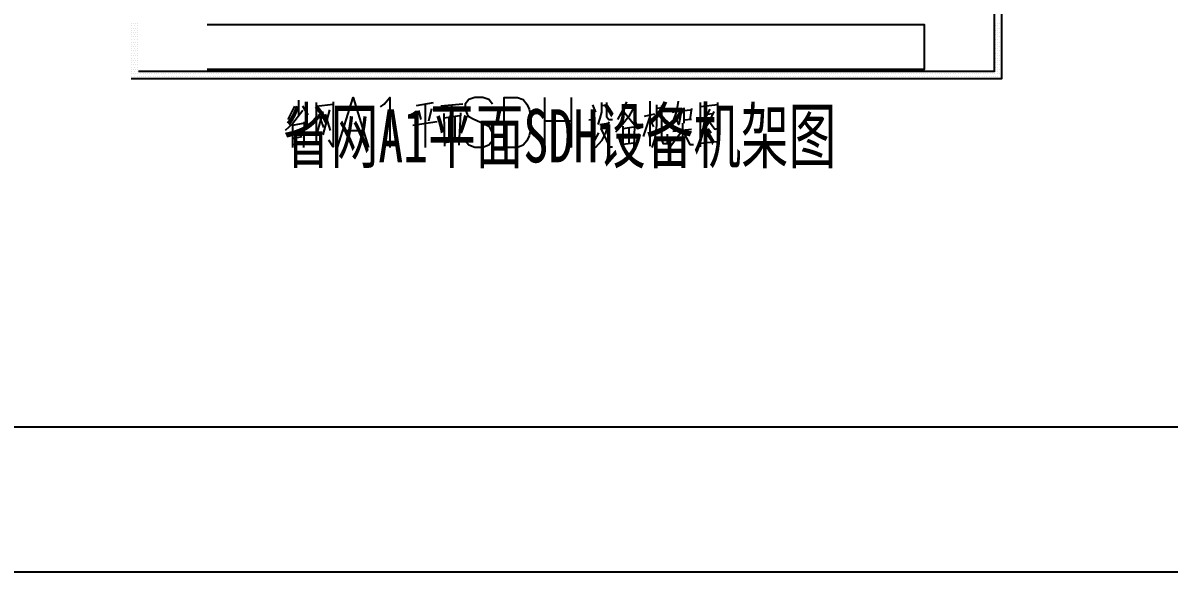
# Model space of a CAD drawing. Header units: metres. Extents: x 17 to 1264, y 17 to 859.
# Drawn here: x 282.7 to 506.6, y 16.8 to 124.1 of the extents above; entities that cross this region are included whole.
import ezdxf

# ---------------------------------------------------------------- set-up
doc = ezdxf.new("R2010")
doc.units = ezdxf.units.M
for name, color, linetype in [('LINES', 7, 'Continuous'), ('POLYLINES', 4, 'Continuous'), ('RECTS', 7, 'Continuous'), ('TEXTS', 3, 'Continuous')]:
    doc.layers.add(name, color=color, linetype=linetype)

msp = doc.modelspace()

# ---------------------------------------------------------------- linework, layer by layer
at = {"layer": 'LINES'}
for p, q in [((303.834, 123.984), (303.834, 123.984)), ((303.978, 123.552), (303.978, 123.552)), ((304.266, 123.984), (304.266, 123.984)), ((304.554, 123.552), (304.554, 123.552)), ((304.698, 123.984), (304.698, 123.984)), ((304.986, 123.552), (304.986, 123.552)), ((305.13, 123.984), (305.13, 123.984)), ((472.602, 123.984), (472.602, 123.984)), ((472.746, 123.552), (472.746, 123.552)), ((473.034, 123.984), (473.034, 123.984)), ((473.178, 123.552), (473.178, 123.552)), ((473.466, 123.984), (473.466, 123.984)), ((473.754, 123.552), (473.754, 123.552)), ((303.834, 123.12), (303.834, 123.12)), ((303.834, 122.256), (303.834, 122.256)), ((303.834, 121.392), (303.834, 121.392)), ((303.978, 122.688), (303.978, 122.688)), ((303.978, 121.824), (303.978, 121.824)), ((304.266, 123.12), (304.266, 123.12)), ((304.266, 122.256), (304.266, 122.256)), ((304.266, 121.392), (304.266, 121.392)), ((304.554, 122.688), (304.554, 122.688)), ((304.554, 121.824), (304.554, 121.824)), ((304.698, 123.12), (304.698, 123.12)), ((304.698, 122.256), (304.698, 122.256)), ((304.698, 121.392), (304.698, 121.392)), ((304.986, 122.688), (304.986, 122.688)), ((304.986, 121.824), (304.986, 121.824)), ((305.13, 123.12), (305.13, 123.12)), ((305.13, 122.256), (305.13, 122.256)), ((305.13, 121.392), (305.13, 121.392)), ((472.602, 123.12), (472.602, 123.12)), ((472.602, 122.256), (472.602, 122.256)), ((472.602, 121.392), (472.602, 121.392)), ((472.746, 122.688), (472.746, 122.688)), ((472.746, 121.824), (472.746, 121.824)), ((473.034, 123.12), (473.034, 123.12)), ((473.034, 122.256), (473.034, 122.256)), ((473.034, 121.392), (473.034, 121.392)), ((473.178, 122.688), (473.178, 122.688)), ((473.178, 121.824), (473.178, 121.824)), ((473.466, 123.12), (473.466, 123.12)), ((473.466, 122.256), (473.466, 122.256)), ((473.466, 121.392), (473.466, 121.392)), ((473.754, 122.688), (473.754, 122.688)), ((473.754, 121.824), (473.754, 121.824)), ((303.834, 120.384), (303.834, 120.384)), ((303.834, 119.52), (303.834, 119.52)), ((303.978, 120.816), (303.978, 120.816)), ((303.978, 119.952), (303.978, 119.952)), ((303.978, 119.088), (303.978, 119.088)), ((304.266, 120.384), (304.266, 120.384)), ((304.266, 119.52), (304.266, 119.52)), ((304.554, 120.816), (304.554, 120.816)), ((304.554, 119.952), (304.554, 119.952)), ((304.554, 119.088), (304.554, 119.088)), ((304.698, 120.384), (304.698, 120.384)), ((304.698, 119.52), (304.698, 119.52)), ((304.986, 120.816), (304.986, 120.816)), ((304.986, 119.952), (304.986, 119.952)), ((304.986, 119.088), (304.986, 119.088)), ((305.13, 120.384), (305.13, 120.384)), ((305.13, 119.52), (305.13, 119.52)), ((472.602, 120.384), (472.602, 120.384)), ((472.602, 119.52), (472.602, 119.52)), ((472.746, 120.816), (472.746, 120.816)), ((472.746, 119.952), (472.746, 119.952)), ((472.746, 119.088), (472.746, 119.088)), ((473.034, 120.384), (473.034, 120.384)), ((473.034, 119.52), (473.034, 119.52)), ((473.178, 120.816), (473.178, 120.816)), ((473.178, 119.952), (473.178, 119.952)), ((473.178, 119.088), (473.178, 119.088)), ((473.466, 120.384), (473.466, 120.384)), ((473.466, 119.52), (473.466, 119.52)), ((473.754, 120.816), (473.754, 120.816)), ((473.754, 119.952), (473.754, 119.952)), ((473.754, 119.088), (473.754, 119.088)), ((303.834, 118.656), (303.834, 118.656)), ((303.834, 117.792), (303.834, 117.792)), ((303.834, 116.784), (303.834, 116.784)), ((303.978, 118.224), (303.978, 118.224)), ((303.978, 117.216), (303.978, 117.216)), ((304.266, 118.656), (304.266, 118.656)), ((304.266, 117.792), (304.266, 117.792)), ((304.266, 116.784), (304.266, 116.784)), ((304.554, 118.224), (304.554, 118.224)), ((304.554, 117.216), (304.554, 117.216)), ((304.698, 118.656), (304.698, 118.656)), ((304.698, 117.792), (304.698, 117.792)), ((304.698, 116.784), (304.698, 116.784)), ((304.986, 118.224), (304.986, 118.224)), ((304.986, 117.216), (304.986, 117.216)), ((305.13, 118.656), (305.13, 118.656)), ((305.13, 117.792), (305.13, 117.792)), ((305.13, 116.784), (305.13, 116.784)), ((472.602, 118.656), (472.602, 118.656)), ((472.602, 117.792), (472.602, 117.792)), ((472.602, 116.784), (472.602, 116.784)), ((472.746, 118.224), (472.746, 118.224)), ((472.746, 117.216), (472.746, 117.216)), ((473.034, 118.656), (473.034, 118.656)), ((473.034, 117.792), (473.034, 117.792)), ((473.034, 116.784), (473.034, 116.784)), ((473.178, 118.224), (473.178, 118.224)), ((473.178, 117.216), (473.178, 117.216)), ((473.466, 118.656), (473.466, 118.656)), ((473.466, 117.792), (473.466, 117.792)), ((473.466, 116.784), (473.466, 116.784)), ((473.754, 118.224), (473.754, 118.224)), ((473.754, 117.216), (473.754, 117.216)), ((303.834, 115.92), (303.834, 115.92)), ((303.834, 115.056), (303.834, 115.056)), ((303.978, 116.352), (303.978, 116.352)), ((303.978, 115.488), (303.978, 115.488)), ((303.978, 114.624), (303.978, 114.624)), ((304.266, 115.92), (304.266, 115.92)), ((304.266, 115.056), (304.266, 115.056)), ((304.554, 116.352), (304.554, 116.352)), ((304.554, 115.488), (304.554, 115.488)), ((304.554, 114.624), (304.554, 114.624)), ((304.698, 115.92), (304.698, 115.92)), ((304.698, 115.056), (304.698, 115.056)), ((304.986, 116.352), (304.986, 116.352)), ((304.986, 115.488), (304.986, 115.488)), ((304.986, 114.624), (304.986, 114.624)), ((305.13, 115.92), (305.13, 115.92)), ((305.13, 115.056), (305.13, 115.056)), ((305.418, 114.624), (305.418, 114.624)), ((305.85, 114.624), (305.85, 114.624)), ((306.282, 114.624), (306.282, 114.624)), ((306.714, 114.624), (306.714, 114.624)), ((307.146, 114.624), (307.146, 114.624)), ((307.578, 114.624), (307.578, 114.624)), ((308.154, 114.624), (308.154, 114.624)), ((308.586, 114.624), (308.586, 114.624)), ((309.018, 114.624), (309.018, 114.624)), ((309.45, 114.624), (309.45, 114.624)), ((309.882, 114.624), (309.882, 114.624)), ((310.314, 114.624), (310.314, 114.624)), ((310.746, 114.624), (310.746, 114.624)), ((311.178, 114.624), (311.178, 114.624)), ((311.754, 114.624), (311.754, 114.624)), ((312.186, 114.624), (312.186, 114.624)), ((312.618, 114.624), (312.618, 114.624)), ((313.05, 114.624), (313.05, 114.624)), ((313.482, 114.624), (313.482, 114.624)), ((313.914, 114.624), (313.914, 114.624)), ((314.346, 114.624), (314.346, 114.624)), ((314.778, 114.624), (314.778, 114.624)), ((315.354, 114.624), (315.354, 114.624)), ((315.786, 114.624), (315.786, 114.624)), ((316.218, 114.624), (316.218, 114.624)), ((316.65, 114.624), (316.65, 114.624)), ((317.082, 114.624), (317.082, 114.624)), ((317.514, 114.624), (317.514, 114.624)), ((317.946, 114.624), (317.946, 114.624)), ((318.378, 114.624), (318.378, 114.624)), ((318.954, 114.624), (318.954, 114.624)), ((319.386, 114.624), (319.386, 114.624)), ((319.818, 114.624), (319.818, 114.624)), ((320.25, 114.624), (320.25, 114.624)), ((320.682, 114.624), (320.682, 114.624)), ((321.114, 114.624), (321.114, 114.624)), ((321.546, 114.624), (321.546, 114.624)), ((321.978, 114.624), (321.978, 114.624)), ((322.554, 114.624), (322.554, 114.624)), ((322.986, 114.624), (322.986, 114.624)), ((323.418, 114.624), (323.418, 114.624)), ((323.85, 114.624), (323.85, 114.624)), ((324.282, 114.624), (324.282, 114.624)), ((324.714, 114.624), (324.714, 114.624)), ((325.146, 114.624), (325.146, 114.624)), ((325.578, 114.624), (325.578, 114.624)), ((326.154, 114.624), (326.154, 114.624)), ((326.586, 114.624), (326.586, 114.624)), ((327.018, 114.624), (327.018, 114.624)), ((327.45, 114.624), (327.45, 114.624)), ((327.882, 114.624), (327.882, 114.624)), ((328.314, 114.624), (328.314, 114.624)), ((328.746, 114.624), (328.746, 114.624)), ((329.178, 114.624), (329.178, 114.624)), ((329.754, 114.624), (329.754, 114.624)), ((330.186, 114.624), (330.186, 114.624)), ((330.618, 114.624), (330.618, 114.624)), ((331.05, 114.624), (331.05, 114.624)), ((331.482, 114.624), (331.482, 114.624)), ((331.914, 114.624), (331.914, 114.624)), ((332.346, 114.624), (332.346, 114.624)), ((332.778, 114.624), (332.778, 114.624)), ((333.354, 114.624), (333.354, 114.624)), ((333.786, 114.624), (333.786, 114.624)), ((334.218, 114.624), (334.218, 114.624)), ((334.65, 114.624), (334.65, 114.624)), ((335.082, 114.624), (335.082, 114.624)), ((335.514, 114.624), (335.514, 114.624)), ((335.946, 114.624), (335.946, 114.624)), ((336.378, 114.624), (336.378, 114.624)), ((336.954, 114.624), (336.954, 114.624)), ((337.386, 114.624), (337.386, 114.624)), ((337.818, 114.624), (337.818, 114.624)), ((338.25, 114.624), (338.25, 114.624)), ((338.682, 114.624), (338.682, 114.624)), ((339.114, 114.624), (339.114, 114.624)), ((339.546, 114.624), (339.546, 114.624)), ((339.978, 114.624), (339.978, 114.624)), ((340.554, 114.624), (340.554, 114.624)), ((340.986, 114.624), (340.986, 114.624)), ((341.418, 114.624), (341.418, 114.624)), ((341.85, 114.624), (341.85, 114.624)), ((342.282, 114.624), (342.282, 114.624)), ((342.714, 114.624), (342.714, 114.624)), ((343.146, 114.624), (343.146, 114.624)), ((343.578, 114.624), (343.578, 114.624)), ((344.154, 114.624), (344.154, 114.624)), ((344.586, 114.624), (344.586, 114.624)), ((345.018, 114.624), (345.018, 114.624)), ((345.45, 114.624), (345.45, 114.624)), ((345.882, 114.624), (345.882, 114.624)), ((346.314, 114.624), (346.314, 114.624)), ((346.746, 114.624), (346.746, 114.624)), ((347.178, 114.624), (347.178, 114.624)), ((347.754, 114.624), (347.754, 114.624)), ((348.186, 114.624), (348.186, 114.624)), ((348.618, 114.624), (348.618, 114.624)), ((349.05, 114.624), (349.05, 114.624)), ((349.482, 114.624), (349.482, 114.624)), ((349.914, 114.624), (349.914, 114.624)), ((350.346, 114.624), (350.346, 114.624)), ((350.778, 114.624), (350.778, 114.624)), ((351.354, 114.624), (351.354, 114.624)), ((351.786, 114.624), (351.786, 114.624)), ((352.218, 114.624), (352.218, 114.624)), ((352.65, 114.624), (352.65, 114.624)), ((353.082, 114.624), (353.082, 114.624)), ((353.514, 114.624), (353.514, 114.624)), ((353.946, 114.624), (353.946, 114.624)), ((354.378, 114.624), (354.378, 114.624)), ((354.954, 114.624), (354.954, 114.624)), ((355.386, 114.624), (355.386, 114.624)), ((355.818, 114.624), (355.818, 114.624)), ((356.25, 114.624), (356.25, 114.624)), ((356.682, 114.624), (356.682, 114.624)), ((357.114, 114.624), (357.114, 114.624)), ((357.546, 114.624), (357.546, 114.624)), ((357.978, 114.624), (357.978, 114.624)), ((358.554, 114.624), (358.554, 114.624)), ((358.986, 114.624), (358.986, 114.624)), ((359.418, 114.624), (359.418, 114.624)), ((359.85, 114.624), (359.85, 114.624)), ((360.282, 114.624), (360.282, 114.624)), ((360.714, 114.624), (360.714, 114.624)), ((361.146, 114.624), (361.146, 114.624)), ((361.578, 114.624), (361.578, 114.624)), ((362.154, 114.624), (362.154, 114.624)), ((362.586, 114.624), (362.586, 114.624)), ((363.018, 114.624), (363.018, 114.624)), ((363.45, 114.624), (363.45, 114.624)), ((363.882, 114.624), (363.882, 114.624)), ((364.314, 114.624), (364.314, 114.624)), ((364.746, 114.624), (364.746, 114.624)), ((365.178, 114.624), (365.178, 114.624)), ((365.754, 114.624), (365.754, 114.624)), ((366.186, 114.624), (366.186, 114.624)), ((366.618, 114.624), (366.618, 114.624)), ((367.05, 114.624), (367.05, 114.624)), ((367.482, 114.624), (367.482, 114.624)), ((367.914, 114.624), (367.914, 114.624)), ((368.346, 114.624), (368.346, 114.624)), ((368.778, 114.624), (368.778, 114.624)), ((369.354, 114.624), (369.354, 114.624)), ((369.786, 114.624), (369.786, 114.624)), ((370.218, 114.624), (370.218, 114.624)), ((370.65, 114.624), (370.65, 114.624)), ((371.082, 114.624), (371.082, 114.624)), ((371.514, 114.624), (371.514, 114.624)), ((371.946, 114.624), (371.946, 114.624)), ((372.378, 114.624), (372.378, 114.624)), ((372.954, 114.624), (372.954, 114.624)), ((373.386, 114.624), (373.386, 114.624)), ((373.818, 114.624), (373.818, 114.624)), ((374.25, 114.624), (374.25, 114.624)), ((374.682, 114.624), (374.682, 114.624)), ((375.114, 114.624), (375.114, 114.624)), ((375.546, 114.624), (375.546, 114.624)), ((375.978, 114.624), (375.978, 114.624)), ((376.554, 114.624), (376.554, 114.624)), ((376.986, 114.624), (376.986, 114.624)), ((377.418, 114.624), (377.418, 114.624)), ((377.85, 114.624), (377.85, 114.624)), ((378.282, 114.624), (378.282, 114.624)), ((378.714, 114.624), (378.714, 114.624)), ((379.146, 114.624), (379.146, 114.624)), ((379.578, 114.624), (379.578, 114.624)), ((380.154, 114.624), (380.154, 114.624)), ((380.586, 114.624), (380.586, 114.624)), ((381.018, 114.624), (381.018, 114.624)), ((381.45, 114.624), (381.45, 114.624)), ((381.882, 114.624), (381.882, 114.624)), ((382.314, 114.624), (382.314, 114.624)), ((382.746, 114.624), (382.746, 114.624)), ((383.178, 114.624), (383.178, 114.624)), ((383.754, 114.624), (383.754, 114.624)), ((384.186, 114.624), (384.186, 114.624)), ((384.618, 114.624), (384.618, 114.624)), ((385.05, 114.624), (385.05, 114.624)), ((385.482, 114.624), (385.482, 114.624)), ((385.914, 114.624), (385.914, 114.624)), ((386.346, 114.624), (386.346, 114.624)), ((386.778, 114.624), (386.778, 114.624)), ((387.354, 114.624), (387.354, 114.624)), ((387.786, 114.624), (387.786, 114.624)), ((388.218, 114.624), (388.218, 114.624)), ((388.65, 114.624), (388.65, 114.624)), ((389.082, 114.624), (389.082, 114.624)), ((389.514, 114.624), (389.514, 114.624)), ((389.946, 114.624), (389.946, 114.624)), ((390.378, 114.624), (390.378, 114.624)), ((390.954, 114.624), (390.954, 114.624)), ((391.386, 114.624), (391.386, 114.624)), ((391.818, 114.624), (391.818, 114.624)), ((392.25, 114.624), (392.25, 114.624)), ((392.682, 114.624), (392.682, 114.624)), ((393.114, 114.624), (393.114, 114.624)), ((393.546, 114.624), (393.546, 114.624)), ((393.978, 114.624), (393.978, 114.624)), ((394.554, 114.624), (394.554, 114.624)), ((394.986, 114.624), (394.986, 114.624)), ((395.418, 114.624), (395.418, 114.624)), ((395.85, 114.624), (395.85, 114.624)), ((396.282, 114.624), (396.282, 114.624)), ((396.714, 114.624), (396.714, 114.624)), ((397.146, 114.624), (397.146, 114.624)), ((397.578, 114.624), (397.578, 114.624)), ((398.154, 114.624), (398.154, 114.624)), ((398.586, 114.624), (398.586, 114.624)), ((399.018, 114.624), (399.018, 114.624)), ((399.45, 114.624), (399.45, 114.624)), ((399.882, 114.624), (399.882, 114.624)), ((400.314, 114.624), (400.314, 114.624)), ((400.746, 114.624), (400.746, 114.624)), ((401.178, 114.624), (401.178, 114.624)), ((401.754, 114.624), (401.754, 114.624)), ((402.186, 114.624), (402.186, 114.624)), ((402.618, 114.624), (402.618, 114.624)), ((403.05, 114.624), (403.05, 114.624)), ((403.482, 114.624), (403.482, 114.624)), ((403.914, 114.624), (403.914, 114.624)), ((404.346, 114.624), (404.346, 114.624)), ((404.778, 114.624), (404.778, 114.624)), ((405.354, 114.624), (405.354, 114.624)), ((405.786, 114.624), (405.786, 114.624)), ((406.218, 114.624), (406.218, 114.624)), ((406.65, 114.624), (406.65, 114.624)), ((407.082, 114.624), (407.082, 114.624)), ((407.514, 114.624), (407.514, 114.624)), ((407.946, 114.624), (407.946, 114.624)), ((408.378, 114.624), (408.378, 114.624)), ((408.954, 114.624), (408.954, 114.624)), ((409.386, 114.624), (409.386, 114.624)), ((409.818, 114.624), (409.818, 114.624)), ((410.25, 114.624), (410.25, 114.624)), ((410.682, 114.624), (410.682, 114.624)), ((411.114, 114.624), (411.114, 114.624)), ((411.546, 114.624), (411.546, 114.624)), ((411.978, 114.624), (411.978, 114.624)), ((412.554, 114.624), (412.554, 114.624)), ((412.986, 114.624), (412.986, 114.624)), ((413.418, 114.624), (413.418, 114.624)), ((413.85, 114.624), (413.85, 114.624)), ((414.282, 114.624), (414.282, 114.624)), ((414.714, 114.624), (414.714, 114.624)), ((415.146, 114.624), (415.146, 114.624)), ((415.578, 114.624), (415.578, 114.624)), ((416.154, 114.624), (416.154, 114.624)), ((416.586, 114.624), (416.586, 114.624)), ((417.018, 114.624), (417.018, 114.624)), ((417.45, 114.624), (417.45, 114.624)), ((417.882, 114.624), (417.882, 114.624)), ((418.314, 114.624), (418.314, 114.624)), ((418.746, 114.624), (418.746, 114.624)), ((419.178, 114.624), (419.178, 114.624)), ((419.754, 114.624), (419.754, 114.624)), ((420.186, 114.624), (420.186, 114.624)), ((420.618, 114.624), (420.618, 114.624)), ((421.05, 114.624), (421.05, 114.624)), ((421.482, 114.624), (421.482, 114.624)), ((421.914, 114.624), (421.914, 114.624)), ((422.346, 114.624), (422.346, 114.624)), ((422.778, 114.624), (422.778, 114.624)), ((423.354, 114.624), (423.354, 114.624)), ((423.786, 114.624), (423.786, 114.624)), ((424.218, 114.624), (424.218, 114.624)), ((424.65, 114.624), (424.65, 114.624)), ((425.082, 114.624), (425.082, 114.624)), ((425.514, 114.624), (425.514, 114.624)), ((425.946, 114.624), (425.946, 114.624)), ((426.378, 114.624), (426.378, 114.624)), ((426.954, 114.624), (426.954, 114.624)), ((427.386, 114.624), (427.386, 114.624)), ((427.818, 114.624), (427.818, 114.624)), ((428.25, 114.624), (428.25, 114.624)), ((428.682, 114.624), (428.682, 114.624)), ((429.114, 114.624), (429.114, 114.624)), ((429.546, 114.624), (429.546, 114.624)), ((429.978, 114.624), (429.978, 114.624)), ((430.554, 114.624), (430.554, 114.624)), ((430.986, 114.624), (430.986, 114.624)), ((431.418, 114.624), (431.418, 114.624)), ((431.85, 114.624), (431.85, 114.624)), ((432.282, 114.624), (432.282, 114.624)), ((432.714, 114.624), (432.714, 114.624)), ((433.146, 114.624), (433.146, 114.624)), ((433.578, 114.624), (433.578, 114.624)), ((434.154, 114.624), (434.154, 114.624)), ((434.586, 114.624), (434.586, 114.624)), ((435.018, 114.624), (435.018, 114.624)), ((435.45, 114.624), (435.45, 114.624)), ((435.882, 114.624), (435.882, 114.624)), ((436.314, 114.624), (436.314, 114.624)), ((436.746, 114.624), (436.746, 114.624)), ((437.178, 114.624), (437.178, 114.624)), ((437.754, 114.624), (437.754, 114.624)), ((438.186, 114.624), (438.186, 114.624)), ((438.618, 114.624), (438.618, 114.624)), ((439.05, 114.624), (439.05, 114.624)), ((439.482, 114.624), (439.482, 114.624)), ((439.914, 114.624), (439.914, 114.624)), ((440.346, 114.624), (440.346, 114.624)), ((440.778, 114.624), (440.778, 114.624)), ((441.354, 114.624), (441.354, 114.624)), ((441.786, 114.624), (441.786, 114.624)), ((442.218, 114.624), (442.218, 114.624)), ((442.65, 114.624), (442.65, 114.624)), ((443.082, 114.624), (443.082, 114.624)), ((443.514, 114.624), (443.514, 114.624)), ((443.946, 114.624), (443.946, 114.624)), ((444.378, 114.624), (444.378, 114.624)), ((444.954, 114.624), (444.954, 114.624)), ((445.386, 114.624), (445.386, 114.624)), ((445.818, 114.624), (445.818, 114.624)), ((446.25, 114.624), (446.25, 114.624)), ((446.682, 114.624), (446.682, 114.624)), ((447.114, 114.624), (447.114, 114.624)), ((447.546, 114.624), (447.546, 114.624)), ((447.978, 114.624), (447.978, 114.624)), ((448.554, 114.624), (448.554, 114.624)), ((448.986, 114.624), (448.986, 114.624)), ((449.418, 114.624), (449.418, 114.624)), ((449.85, 114.624), (449.85, 114.624)), ((450.282, 114.624), (450.282, 114.624)), ((450.714, 114.624), (450.714, 114.624)), ((451.146, 114.624), (451.146, 114.624)), ((451.578, 114.624), (451.578, 114.624)), ((452.154, 114.624), (452.154, 114.624)), ((452.586, 114.624), (452.586, 114.624)), ((453.018, 114.624), (453.018, 114.624)), ((453.45, 114.624), (453.45, 114.624)), ((453.882, 114.624), (453.882, 114.624)), ((454.314, 114.624), (454.314, 114.624)), ((454.746, 114.624), (454.746, 114.624)), ((455.178, 114.624), (455.178, 114.624)), ((455.754, 114.624), (455.754, 114.624)), ((456.186, 114.624), (456.186, 114.624)), ((456.618, 114.624), (456.618, 114.624)), ((457.05, 114.624), (457.05, 114.624)), ((457.482, 114.624), (457.482, 114.624)), ((457.914, 114.624), (457.914, 114.624)), ((458.346, 114.624), (458.346, 114.624)), ((458.778, 114.624), (458.778, 114.624)), ((459.354, 114.624), (459.354, 114.624)), ((459.786, 114.624), (459.786, 114.624)), ((460.218, 114.624), (460.218, 114.624)), ((460.65, 114.624), (460.65, 114.624)), ((461.082, 114.624), (461.082, 114.624)), ((461.514, 114.624), (461.514, 114.624)), ((461.946, 114.624), (461.946, 114.624)), ((462.378, 114.624), (462.378, 114.624)), ((462.954, 114.624), (462.954, 114.624)), ((463.386, 114.624), (463.386, 114.624)), ((463.818, 114.624), (463.818, 114.624)), ((464.25, 114.624), (464.25, 114.624)), ((464.682, 114.624), (464.682, 114.624)), ((465.114, 114.624), (465.114, 114.624)), ((465.546, 114.624), (465.546, 114.624)), ((465.978, 114.624), (465.978, 114.624)), ((466.554, 114.624), (466.554, 114.624)), ((466.986, 114.624), (466.986, 114.624)), ((467.418, 114.624), (467.418, 114.624)), ((467.85, 114.624), (467.85, 114.624)), ((468.282, 114.624), (468.282, 114.624)), ((468.714, 114.624), (468.714, 114.624)), ((469.146, 114.624), (469.146, 114.624)), ((469.578, 114.624), (469.578, 114.624)), ((470.154, 114.624), (470.154, 114.624)), ((470.586, 114.624), (470.586, 114.624)), ((471.018, 114.624), (471.018, 114.624)), ((471.45, 114.624), (471.45, 114.624)), ((471.882, 114.624), (471.882, 114.624)), ((472.314, 114.624), (472.314, 114.624)), ((472.602, 115.92), (472.602, 115.92)), ((472.602, 115.056), (472.602, 115.056)), ((472.746, 116.352), (472.746, 116.352)), ((472.746, 115.488), (472.746, 115.488)), ((472.746, 114.624), (472.746, 114.624)), ((473.034, 115.92), (473.034, 115.92)), ((473.034, 115.056), (473.034, 115.056)), ((473.178, 116.352), (473.178, 116.352)), ((473.178, 115.488), (473.178, 115.488)), ((473.178, 114.624), (473.178, 114.624)), ((473.466, 115.92), (473.466, 115.92)), ((473.466, 115.056), (473.466, 115.056)), ((473.754, 116.352), (473.754, 116.352)), ((473.754, 115.488), (473.754, 115.488)), ((473.754, 114.624), (473.754, 114.624)), ((303.834, 114.192), (303.834, 114.192)), ((303.978, 113.616), (303.978, 113.616)), ((304.266, 114.192), (304.266, 114.192)), ((304.554, 113.616), (304.554, 113.616)), ((304.698, 114.192), (304.698, 114.192)), ((304.986, 113.616), (304.986, 113.616)), ((305.13, 114.192), (305.13, 114.192)), ((305.418, 113.616), (305.418, 113.616)), ((305.562, 114.192), (305.562, 114.192)), ((305.85, 113.616), (305.85, 113.616)), ((306.138, 114.192), (306.138, 114.192)), ((306.282, 113.616), (306.282, 113.616)), ((306.57, 114.192), (306.57, 114.192)), ((306.714, 113.616), (306.714, 113.616)), ((307.002, 114.192), (307.002, 114.192)), ((307.146, 113.616), (307.146, 113.616)), ((307.434, 114.192), (307.434, 114.192)), ((307.578, 113.616), (307.578, 113.616)), ((307.866, 114.192), (307.866, 114.192)), ((308.154, 113.616), (308.154, 113.616)), ((308.298, 114.192), (308.298, 114.192)), ((308.586, 113.616), (308.586, 113.616)), ((308.73, 114.192), (308.73, 114.192)), ((309.018, 113.616), (309.018, 113.616)), ((309.162, 114.192), (309.162, 114.192)), ((309.45, 113.616), (309.45, 113.616)), ((309.738, 114.192), (309.738, 114.192)), ((309.882, 113.616), (309.882, 113.616)), ((310.17, 114.192), (310.17, 114.192)), ((310.314, 113.616), (310.314, 113.616)), ((310.602, 114.192), (310.602, 114.192)), ((310.746, 113.616), (310.746, 113.616)), ((311.034, 114.192), (311.034, 114.192)), ((311.178, 113.616), (311.178, 113.616)), ((311.466, 114.192), (311.466, 114.192)), ((311.754, 113.616), (311.754, 113.616)), ((311.898, 114.192), (311.898, 114.192)), ((312.186, 113.616), (312.186, 113.616)), ((312.33, 114.192), (312.33, 114.192)), ((312.618, 113.616), (312.618, 113.616)), ((312.762, 114.192), (312.762, 114.192)), ((313.05, 113.616), (313.05, 113.616)), ((313.338, 114.192), (313.338, 114.192)), ((313.482, 113.616), (313.482, 113.616)), ((313.77, 114.192), (313.77, 114.192)), ((313.914, 113.616), (313.914, 113.616)), ((314.202, 114.192), (314.202, 114.192)), ((314.346, 113.616), (314.346, 113.616)), ((314.634, 114.192), (314.634, 114.192)), ((314.778, 113.616), (314.778, 113.616)), ((315.066, 114.192), (315.066, 114.192)), ((315.354, 113.616), (315.354, 113.616)), ((315.498, 114.192), (315.498, 114.192)), ((315.786, 113.616), (315.786, 113.616)), ((315.93, 114.192), (315.93, 114.192)), ((316.218, 113.616), (316.218, 113.616)), ((316.362, 114.192), (316.362, 114.192)), ((316.65, 113.616), (316.65, 113.616)), ((316.938, 114.192), (316.938, 114.192)), ((317.082, 113.616), (317.082, 113.616)), ((317.37, 114.192), (317.37, 114.192)), ((317.514, 113.616), (317.514, 113.616)), ((317.802, 114.192), (317.802, 114.192)), ((317.946, 113.616), (317.946, 113.616)), ((318.234, 114.192), (318.234, 114.192)), ((318.378, 113.616), (318.378, 113.616)), ((318.666, 114.192), (318.666, 114.192)), ((318.954, 113.616), (318.954, 113.616)), ((319.098, 114.192), (319.098, 114.192)), ((319.386, 113.616), (319.386, 113.616)), ((319.53, 114.192), (319.53, 114.192)), ((319.818, 113.616), (319.818, 113.616)), ((319.962, 114.192), (319.962, 114.192)), ((320.25, 113.616), (320.25, 113.616)), ((320.538, 114.192), (320.538, 114.192)), ((320.682, 113.616), (320.682, 113.616)), ((320.97, 114.192), (320.97, 114.192)), ((321.114, 113.616), (321.114, 113.616)), ((321.402, 114.192), (321.402, 114.192)), ((321.546, 113.616), (321.546, 113.616)), ((321.834, 114.192), (321.834, 114.192)), ((321.978, 113.616), (321.978, 113.616)), ((322.266, 114.192), (322.266, 114.192)), ((322.554, 113.616), (322.554, 113.616)), ((322.698, 114.192), (322.698, 114.192)), ((322.986, 113.616), (322.986, 113.616)), ((323.13, 114.192), (323.13, 114.192)), ((323.418, 113.616), (323.418, 113.616)), ((323.562, 114.192), (323.562, 114.192)), ((323.85, 113.616), (323.85, 113.616)), ((324.138, 114.192), (324.138, 114.192)), ((324.282, 113.616), (324.282, 113.616)), ((324.57, 114.192), (324.57, 114.192)), ((324.714, 113.616), (324.714, 113.616)), ((325.002, 114.192), (325.002, 114.192)), ((325.146, 113.616), (325.146, 113.616)), ((325.434, 114.192), (325.434, 114.192)), ((325.578, 113.616), (325.578, 113.616)), ((325.866, 114.192), (325.866, 114.192)), ((326.154, 113.616), (326.154, 113.616)), ((326.298, 114.192), (326.298, 114.192)), ((326.586, 113.616), (326.586, 113.616)), ((326.73, 114.192), (326.73, 114.192)), ((327.018, 113.616), (327.018, 113.616)), ((327.162, 114.192), (327.162, 114.192)), ((327.45, 113.616), (327.45, 113.616)), ((327.738, 114.192), (327.738, 114.192)), ((327.882, 113.616), (327.882, 113.616)), ((328.17, 114.192), (328.17, 114.192)), ((328.314, 113.616), (328.314, 113.616)), ((328.602, 114.192), (328.602, 114.192)), ((328.746, 113.616), (328.746, 113.616)), ((329.034, 114.192), (329.034, 114.192)), ((329.178, 113.616), (329.178, 113.616)), ((329.466, 114.192), (329.466, 114.192)), ((329.754, 113.616), (329.754, 113.616)), ((329.898, 114.192), (329.898, 114.192)), ((330.186, 113.616), (330.186, 113.616)), ((330.33, 114.192), (330.33, 114.192)), ((330.618, 113.616), (330.618, 113.616)), ((330.762, 114.192), (330.762, 114.192)), ((331.05, 113.616), (331.05, 113.616)), ((331.338, 114.192), (331.338, 114.192)), ((331.482, 113.616), (331.482, 113.616)), ((331.77, 114.192), (331.77, 114.192)), ((331.914, 113.616), (331.914, 113.616)), ((332.202, 114.192), (332.202, 114.192)), ((332.346, 113.616), (332.346, 113.616)), ((332.634, 114.192), (332.634, 114.192)), ((332.778, 113.616), (332.778, 113.616)), ((333.066, 114.192), (333.066, 114.192)), ((333.354, 113.616), (333.354, 113.616)), ((333.498, 114.192), (333.498, 114.192)), ((333.786, 113.616), (333.786, 113.616)), ((333.93, 114.192), (333.93, 114.192)), ((334.218, 113.616), (334.218, 113.616)), ((334.362, 114.192), (334.362, 114.192)), ((334.65, 113.616), (334.65, 113.616)), ((334.938, 114.192), (334.938, 114.192)), ((335.082, 113.616), (335.082, 113.616)), ((335.37, 114.192), (335.37, 114.192)), ((335.514, 113.616), (335.514, 113.616)), ((335.802, 114.192), (335.802, 114.192)), ((335.946, 113.616), (335.946, 113.616)), ((336.234, 114.192), (336.234, 114.192)), ((336.378, 113.616), (336.378, 113.616)), ((336.666, 114.192), (336.666, 114.192)), ((336.954, 113.616), (336.954, 113.616)), ((337.098, 114.192), (337.098, 114.192)), ((337.386, 113.616), (337.386, 113.616)), ((337.53, 114.192), (337.53, 114.192)), ((337.818, 113.616), (337.818, 113.616)), ((337.962, 114.192), (337.962, 114.192)), ((338.25, 113.616), (338.25, 113.616)), ((338.538, 114.192), (338.538, 114.192)), ((338.682, 113.616), (338.682, 113.616)), ((338.97, 114.192), (338.97, 114.192)), ((339.114, 113.616), (339.114, 113.616)), ((339.402, 114.192), (339.402, 114.192)), ((339.546, 113.616), (339.546, 113.616)), ((339.834, 114.192), (339.834, 114.192)), ((339.978, 113.616), (339.978, 113.616)), ((340.266, 114.192), (340.266, 114.192)), ((340.554, 113.616), (340.554, 113.616)), ((340.698, 114.192), (340.698, 114.192)), ((340.986, 113.616), (340.986, 113.616)), ((341.13, 114.192), (341.13, 114.192)), ((341.418, 113.616), (341.418, 113.616)), ((341.562, 114.192), (341.562, 114.192)), ((341.85, 113.616), (341.85, 113.616)), ((342.138, 114.192), (342.138, 114.192)), ((342.282, 113.616), (342.282, 113.616)), ((342.57, 114.192), (342.57, 114.192)), ((342.714, 113.616), (342.714, 113.616)), ((343.002, 114.192), (343.002, 114.192)), ((343.146, 113.616), (343.146, 113.616)), ((343.434, 114.192), (343.434, 114.192)), ((343.578, 113.616), (343.578, 113.616)), ((343.866, 114.192), (343.866, 114.192)), ((344.154, 113.616), (344.154, 113.616)), ((344.298, 114.192), (344.298, 114.192)), ((344.586, 113.616), (344.586, 113.616)), ((344.73, 114.192), (344.73, 114.192)), ((345.018, 113.616), (345.018, 113.616)), ((345.162, 114.192), (345.162, 114.192)), ((345.45, 113.616), (345.45, 113.616)), ((345.738, 114.192), (345.738, 114.192)), ((345.882, 113.616), (345.882, 113.616)), ((346.17, 114.192), (346.17, 114.192)), ((346.314, 113.616), (346.314, 113.616)), ((346.602, 114.192), (346.602, 114.192)), ((346.746, 113.616), (346.746, 113.616)), ((347.034, 114.192), (347.034, 114.192)), ((347.178, 113.616), (347.178, 113.616)), ((347.466, 114.192), (347.466, 114.192)), ((347.754, 113.616), (347.754, 113.616)), ((347.898, 114.192), (347.898, 114.192)), ((348.186, 113.616), (348.186, 113.616)), ((348.33, 114.192), (348.33, 114.192)), ((348.618, 113.616), (348.618, 113.616)), ((348.762, 114.192), (348.762, 114.192)), ((349.05, 113.616), (349.05, 113.616)), ((349.338, 114.192), (349.338, 114.192)), ((349.482, 113.616), (349.482, 113.616)), ((349.77, 114.192), (349.77, 114.192)), ((349.914, 113.616), (349.914, 113.616)), ((350.202, 114.192), (350.202, 114.192)), ((350.346, 113.616), (350.346, 113.616)), ((350.634, 114.192), (350.634, 114.192)), ((350.778, 113.616), (350.778, 113.616)), ((351.066, 114.192), (351.066, 114.192)), ((351.354, 113.616), (351.354, 113.616)), ((351.498, 114.192), (351.498, 114.192)), ((351.786, 113.616), (351.786, 113.616)), ((351.93, 114.192), (351.93, 114.192)), ((352.218, 113.616), (352.218, 113.616)), ((352.362, 114.192), (352.362, 114.192)), ((352.65, 113.616), (352.65, 113.616)), ((352.938, 114.192), (352.938, 114.192)), ((353.082, 113.616), (353.082, 113.616)), ((353.37, 114.192), (353.37, 114.192)), ((353.514, 113.616), (353.514, 113.616)), ((353.802, 114.192), (353.802, 114.192)), ((353.946, 113.616), (353.946, 113.616)), ((354.234, 114.192), (354.234, 114.192)), ((354.378, 113.616), (354.378, 113.616)), ((354.666, 114.192), (354.666, 114.192)), ((354.954, 113.616), (354.954, 113.616)), ((355.098, 114.192), (355.098, 114.192)), ((355.386, 113.616), (355.386, 113.616)), ((355.53, 114.192), (355.53, 114.192)), ((355.818, 113.616), (355.818, 113.616)), ((355.962, 114.192), (355.962, 114.192)), ((356.25, 113.616), (356.25, 113.616)), ((356.538, 114.192), (356.538, 114.192)), ((356.682, 113.616), (356.682, 113.616)), ((356.97, 114.192), (356.97, 114.192)), ((357.114, 113.616), (357.114, 113.616)), ((357.402, 114.192), (357.402, 114.192)), ((357.546, 113.616), (357.546, 113.616)), ((357.834, 114.192), (357.834, 114.192)), ((357.978, 113.616), (357.978, 113.616)), ((358.266, 114.192), (358.266, 114.192)), ((358.554, 113.616), (358.554, 113.616)), ((358.698, 114.192), (358.698, 114.192)), ((358.986, 113.616), (358.986, 113.616)), ((359.13, 114.192), (359.13, 114.192)), ((359.418, 113.616), (359.418, 113.616)), ((359.562, 114.192), (359.562, 114.192)), ((359.85, 113.616), (359.85, 113.616)), ((360.138, 114.192), (360.138, 114.192)), ((360.282, 113.616), (360.282, 113.616)), ((360.57, 114.192), (360.57, 114.192)), ((360.714, 113.616), (360.714, 113.616)), ((361.002, 114.192), (361.002, 114.192)), ((361.146, 113.616), (361.146, 113.616)), ((361.434, 114.192), (361.434, 114.192)), ((361.578, 113.616), (361.578, 113.616)), ((361.866, 114.192), (361.866, 114.192)), ((362.154, 113.616), (362.154, 113.616)), ((362.298, 114.192), (362.298, 114.192)), ((362.586, 113.616), (362.586, 113.616)), ((362.73, 114.192), (362.73, 114.192)), ((363.018, 113.616), (363.018, 113.616)), ((363.162, 114.192), (363.162, 114.192)), ((363.45, 113.616), (363.45, 113.616)), ((363.738, 114.192), (363.738, 114.192)), ((363.882, 113.616), (363.882, 113.616)), ((364.17, 114.192), (364.17, 114.192)), ((364.314, 113.616), (364.314, 113.616)), ((364.602, 114.192), (364.602, 114.192)), ((364.746, 113.616), (364.746, 113.616)), ((365.034, 114.192), (365.034, 114.192)), ((365.178, 113.616), (365.178, 113.616)), ((365.466, 114.192), (365.466, 114.192)), ((365.754, 113.616), (365.754, 113.616)), ((365.898, 114.192), (365.898, 114.192)), ((366.186, 113.616), (366.186, 113.616)), ((366.33, 114.192), (366.33, 114.192)), ((366.618, 113.616), (366.618, 113.616)), ((366.762, 114.192), (366.762, 114.192)), ((367.05, 113.616), (367.05, 113.616)), ((367.338, 114.192), (367.338, 114.192)), ((367.482, 113.616), (367.482, 113.616)), ((367.77, 114.192), (367.77, 114.192)), ((367.914, 113.616), (367.914, 113.616)), ((368.202, 114.192), (368.202, 114.192)), ((368.346, 113.616), (368.346, 113.616)), ((368.634, 114.192), (368.634, 114.192)), ((368.778, 113.616), (368.778, 113.616)), ((369.066, 114.192), (369.066, 114.192)), ((369.354, 113.616), (369.354, 113.616)), ((369.498, 114.192), (369.498, 114.192)), ((369.786, 113.616), (369.786, 113.616)), ((369.93, 114.192), (369.93, 114.192)), ((370.218, 113.616), (370.218, 113.616)), ((370.362, 114.192), (370.362, 114.192)), ((370.65, 113.616), (370.65, 113.616)), ((370.938, 114.192), (370.938, 114.192)), ((371.082, 113.616), (371.082, 113.616)), ((371.37, 114.192), (371.37, 114.192)), ((371.514, 113.616), (371.514, 113.616)), ((371.802, 114.192), (371.802, 114.192)), ((371.946, 113.616), (371.946, 113.616)), ((372.234, 114.192), (372.234, 114.192)), ((372.378, 113.616), (372.378, 113.616)), ((372.666, 114.192), (372.666, 114.192)), ((372.954, 113.616), (372.954, 113.616)), ((373.098, 114.192), (373.098, 114.192)), ((373.386, 113.616), (373.386, 113.616)), ((373.53, 114.192), (373.53, 114.192)), ((373.818, 113.616), (373.818, 113.616)), ((373.962, 114.192), (373.962, 114.192)), ((374.25, 113.616), (374.25, 113.616)), ((374.538, 114.192), (374.538, 114.192)), ((374.682, 113.616), (374.682, 113.616)), ((374.97, 114.192), (374.97, 114.192)), ((375.114, 113.616), (375.114, 113.616)), ((375.402, 114.192), (375.402, 114.192)), ((375.546, 113.616), (375.546, 113.616)), ((375.834, 114.192), (375.834, 114.192)), ((375.978, 113.616), (375.978, 113.616)), ((376.266, 114.192), (376.266, 114.192)), ((376.554, 113.616), (376.554, 113.616)), ((376.698, 114.192), (376.698, 114.192)), ((376.986, 113.616), (376.986, 113.616)), ((377.13, 114.192), (377.13, 114.192)), ((377.418, 113.616), (377.418, 113.616)), ((377.562, 114.192), (377.562, 114.192)), ((377.85, 113.616), (377.85, 113.616)), ((378.138, 114.192), (378.138, 114.192)), ((378.282, 113.616), (378.282, 113.616)), ((378.57, 114.192), (378.57, 114.192)), ((378.714, 113.616), (378.714, 113.616)), ((379.002, 114.192), (379.002, 114.192)), ((379.146, 113.616), (379.146, 113.616)), ((379.434, 114.192), (379.434, 114.192)), ((379.578, 113.616), (379.578, 113.616)), ((379.866, 114.192), (379.866, 114.192)), ((380.154, 113.616), (380.154, 113.616)), ((380.298, 114.192), (380.298, 114.192)), ((380.586, 113.616), (380.586, 113.616)), ((380.73, 114.192), (380.73, 114.192)), ((381.018, 113.616), (381.018, 113.616)), ((381.162, 114.192), (381.162, 114.192)), ((381.45, 113.616), (381.45, 113.616)), ((381.738, 114.192), (381.738, 114.192)), ((381.882, 113.616), (381.882, 113.616)), ((382.17, 114.192), (382.17, 114.192)), ((382.314, 113.616), (382.314, 113.616)), ((382.602, 114.192), (382.602, 114.192)), ((382.746, 113.616), (382.746, 113.616)), ((383.034, 114.192), (383.034, 114.192)), ((383.178, 113.616), (383.178, 113.616)), ((383.466, 114.192), (383.466, 114.192)), ((383.754, 113.616), (383.754, 113.616)), ((383.898, 114.192), (383.898, 114.192)), ((384.186, 113.616), (384.186, 113.616)), ((384.33, 114.192), (384.33, 114.192)), ((384.618, 113.616), (384.618, 113.616)), ((384.762, 114.192), (384.762, 114.192)), ((385.05, 113.616), (385.05, 113.616)), ((385.338, 114.192), (385.338, 114.192)), ((385.482, 113.616), (385.482, 113.616)), ((385.77, 114.192), (385.77, 114.192)), ((385.914, 113.616), (385.914, 113.616)), ((386.202, 114.192), (386.202, 114.192)), ((386.346, 113.616), (386.346, 113.616)), ((386.634, 114.192), (386.634, 114.192)), ((386.778, 113.616), (386.778, 113.616)), ((387.066, 114.192), (387.066, 114.192)), ((387.354, 113.616), (387.354, 113.616)), ((387.498, 114.192), (387.498, 114.192)), ((387.786, 113.616), (387.786, 113.616)), ((387.93, 114.192), (387.93, 114.192)), ((388.218, 113.616), (388.218, 113.616)), ((388.362, 114.192), (388.362, 114.192)), ((388.65, 113.616), (388.65, 113.616)), ((388.938, 114.192), (388.938, 114.192)), ((389.082, 113.616), (389.082, 113.616)), ((389.37, 114.192), (389.37, 114.192)), ((389.514, 113.616), (389.514, 113.616)), ((389.802, 114.192), (389.802, 114.192)), ((389.946, 113.616), (389.946, 113.616)), ((390.234, 114.192), (390.234, 114.192)), ((390.378, 113.616), (390.378, 113.616)), ((390.666, 114.192), (390.666, 114.192)), ((390.954, 113.616), (390.954, 113.616)), ((391.098, 114.192), (391.098, 114.192)), ((391.386, 113.616), (391.386, 113.616)), ((391.53, 114.192), (391.53, 114.192)), ((391.818, 113.616), (391.818, 113.616)), ((391.962, 114.192), (391.962, 114.192)), ((392.25, 113.616), (392.25, 113.616)), ((392.538, 114.192), (392.538, 114.192)), ((392.682, 113.616), (392.682, 113.616)), ((392.97, 114.192), (392.97, 114.192)), ((393.114, 113.616), (393.114, 113.616)), ((393.402, 114.192), (393.402, 114.192)), ((393.546, 113.616), (393.546, 113.616)), ((393.834, 114.192), (393.834, 114.192)), ((393.978, 113.616), (393.978, 113.616)), ((394.266, 114.192), (394.266, 114.192)), ((394.554, 113.616), (394.554, 113.616)), ((394.698, 114.192), (394.698, 114.192)), ((394.986, 113.616), (394.986, 113.616)), ((395.13, 114.192), (395.13, 114.192)), ((395.418, 113.616), (395.418, 113.616)), ((395.562, 114.192), (395.562, 114.192)), ((395.85, 113.616), (395.85, 113.616)), ((396.138, 114.192), (396.138, 114.192)), ((396.282, 113.616), (396.282, 113.616)), ((396.57, 114.192), (396.57, 114.192)), ((396.714, 113.616), (396.714, 113.616)), ((397.002, 114.192), (397.002, 114.192)), ((397.146, 113.616), (397.146, 113.616)), ((397.434, 114.192), (397.434, 114.192)), ((397.578, 113.616), (397.578, 113.616)), ((397.866, 114.192), (397.866, 114.192)), ((398.154, 113.616), (398.154, 113.616)), ((398.298, 114.192), (398.298, 114.192)), ((398.586, 113.616), (398.586, 113.616)), ((398.73, 114.192), (398.73, 114.192)), ((399.018, 113.616), (399.018, 113.616)), ((399.162, 114.192), (399.162, 114.192)), ((399.45, 113.616), (399.45, 113.616)), ((399.738, 114.192), (399.738, 114.192)), ((399.882, 113.616), (399.882, 113.616)), ((400.17, 114.192), (400.17, 114.192)), ((400.314, 113.616), (400.314, 113.616)), ((400.602, 114.192), (400.602, 114.192)), ((400.746, 113.616), (400.746, 113.616)), ((401.034, 114.192), (401.034, 114.192)), ((401.178, 113.616), (401.178, 113.616)), ((401.466, 114.192), (401.466, 114.192)), ((401.754, 113.616), (401.754, 113.616)), ((401.898, 114.192), (401.898, 114.192)), ((402.186, 113.616), (402.186, 113.616)), ((402.33, 114.192), (402.33, 114.192)), ((402.618, 113.616), (402.618, 113.616)), ((402.762, 114.192), (402.762, 114.192)), ((403.05, 113.616), (403.05, 113.616)), ((403.338, 114.192), (403.338, 114.192)), ((403.482, 113.616), (403.482, 113.616)), ((403.77, 114.192), (403.77, 114.192)), ((403.914, 113.616), (403.914, 113.616)), ((404.202, 114.192), (404.202, 114.192)), ((404.346, 113.616), (404.346, 113.616)), ((404.634, 114.192), (404.634, 114.192)), ((404.778, 113.616), (404.778, 113.616)), ((405.066, 114.192), (405.066, 114.192)), ((405.354, 113.616), (405.354, 113.616)), ((405.498, 114.192), (405.498, 114.192)), ((405.786, 113.616), (405.786, 113.616)), ((405.93, 114.192), (405.93, 114.192)), ((406.218, 113.616), (406.218, 113.616)), ((406.362, 114.192), (406.362, 114.192)), ((406.65, 113.616), (406.65, 113.616)), ((406.938, 114.192), (406.938, 114.192)), ((407.082, 113.616), (407.082, 113.616)), ((407.37, 114.192), (407.37, 114.192)), ((407.514, 113.616), (407.514, 113.616)), ((407.802, 114.192), (407.802, 114.192)), ((407.946, 113.616), (407.946, 113.616)), ((408.234, 114.192), (408.234, 114.192)), ((408.378, 113.616), (408.378, 113.616)), ((408.666, 114.192), (408.666, 114.192)), ((408.954, 113.616), (408.954, 113.616)), ((409.098, 114.192), (409.098, 114.192)), ((409.386, 113.616), (409.386, 113.616)), ((409.53, 114.192), (409.53, 114.192)), ((409.818, 113.616), (409.818, 113.616)), ((409.962, 114.192), (409.962, 114.192)), ((410.25, 113.616), (410.25, 113.616)), ((410.538, 114.192), (410.538, 114.192)), ((410.682, 113.616), (410.682, 113.616)), ((410.97, 114.192), (410.97, 114.192)), ((411.114, 113.616), (411.114, 113.616)), ((411.402, 114.192), (411.402, 114.192)), ((411.546, 113.616), (411.546, 113.616)), ((411.834, 114.192), (411.834, 114.192)), ((411.978, 113.616), (411.978, 113.616)), ((412.266, 114.192), (412.266, 114.192)), ((412.554, 113.616), (412.554, 113.616)), ((412.698, 114.192), (412.698, 114.192)), ((412.986, 113.616), (412.986, 113.616)), ((413.13, 114.192), (413.13, 114.192)), ((413.418, 113.616), (413.418, 113.616)), ((413.562, 114.192), (413.562, 114.192)), ((413.85, 113.616), (413.85, 113.616)), ((414.138, 114.192), (414.138, 114.192)), ((414.282, 113.616), (414.282, 113.616)), ((414.57, 114.192), (414.57, 114.192)), ((414.714, 113.616), (414.714, 113.616)), ((415.002, 114.192), (415.002, 114.192)), ((415.146, 113.616), (415.146, 113.616)), ((415.434, 114.192), (415.434, 114.192)), ((415.578, 113.616), (415.578, 113.616)), ((415.866, 114.192), (415.866, 114.192)), ((416.154, 113.616), (416.154, 113.616)), ((416.298, 114.192), (416.298, 114.192)), ((416.586, 113.616), (416.586, 113.616)), ((416.73, 114.192), (416.73, 114.192)), ((417.018, 113.616), (417.018, 113.616)), ((417.162, 114.192), (417.162, 114.192)), ((417.45, 113.616), (417.45, 113.616)), ((417.738, 114.192), (417.738, 114.192)), ((417.882, 113.616), (417.882, 113.616)), ((418.17, 114.192), (418.17, 114.192)), ((418.314, 113.616), (418.314, 113.616)), ((418.602, 114.192), (418.602, 114.192)), ((418.746, 113.616), (418.746, 113.616)), ((419.034, 114.192), (419.034, 114.192)), ((419.178, 113.616), (419.178, 113.616)), ((419.466, 114.192), (419.466, 114.192)), ((419.754, 113.616), (419.754, 113.616)), ((419.898, 114.192), (419.898, 114.192)), ((420.186, 113.616), (420.186, 113.616)), ((420.33, 114.192), (420.33, 114.192)), ((420.618, 113.616), (420.618, 113.616)), ((420.762, 114.192), (420.762, 114.192)), ((421.05, 113.616), (421.05, 113.616)), ((421.338, 114.192), (421.338, 114.192)), ((421.482, 113.616), (421.482, 113.616)), ((421.77, 114.192), (421.77, 114.192)), ((421.914, 113.616), (421.914, 113.616)), ((422.202, 114.192), (422.202, 114.192)), ((422.346, 113.616), (422.346, 113.616)), ((422.634, 114.192), (422.634, 114.192)), ((422.778, 113.616), (422.778, 113.616)), ((423.066, 114.192), (423.066, 114.192)), ((423.354, 113.616), (423.354, 113.616)), ((423.498, 114.192), (423.498, 114.192)), ((423.786, 113.616), (423.786, 113.616)), ((423.93, 114.192), (423.93, 114.192)), ((424.218, 113.616), (424.218, 113.616)), ((424.362, 114.192), (424.362, 114.192)), ((424.65, 113.616), (424.65, 113.616)), ((424.938, 114.192), (424.938, 114.192)), ((425.082, 113.616), (425.082, 113.616)), ((425.37, 114.192), (425.37, 114.192)), ((425.514, 113.616), (425.514, 113.616)), ((425.802, 114.192), (425.802, 114.192)), ((425.946, 113.616), (425.946, 113.616)), ((426.234, 114.192), (426.234, 114.192)), ((426.378, 113.616), (426.378, 113.616)), ((426.666, 114.192), (426.666, 114.192)), ((426.954, 113.616), (426.954, 113.616)), ((427.098, 114.192), (427.098, 114.192)), ((427.386, 113.616), (427.386, 113.616)), ((427.53, 114.192), (427.53, 114.192)), ((427.818, 113.616), (427.818, 113.616)), ((427.962, 114.192), (427.962, 114.192)), ((428.25, 113.616), (428.25, 113.616)), ((428.538, 114.192), (428.538, 114.192)), ((428.682, 113.616), (428.682, 113.616)), ((428.97, 114.192), (428.97, 114.192)), ((429.114, 113.616), (429.114, 113.616)), ((429.402, 114.192), (429.402, 114.192)), ((429.546, 113.616), (429.546, 113.616)), ((429.834, 114.192), (429.834, 114.192)), ((429.978, 113.616), (429.978, 113.616)), ((430.266, 114.192), (430.266, 114.192)), ((430.554, 113.616), (430.554, 113.616)), ((430.698, 114.192), (430.698, 114.192)), ((430.986, 113.616), (430.986, 113.616)), ((431.13, 114.192), (431.13, 114.192)), ((431.418, 113.616), (431.418, 113.616)), ((431.562, 114.192), (431.562, 114.192)), ((431.85, 113.616), (431.85, 113.616)), ((432.138, 114.192), (432.138, 114.192)), ((432.282, 113.616), (432.282, 113.616)), ((432.57, 114.192), (432.57, 114.192)), ((432.714, 113.616), (432.714, 113.616)), ((433.002, 114.192), (433.002, 114.192)), ((433.146, 113.616), (433.146, 113.616)), ((433.434, 114.192), (433.434, 114.192)), ((433.578, 113.616), (433.578, 113.616)), ((433.866, 114.192), (433.866, 114.192)), ((434.154, 113.616), (434.154, 113.616)), ((434.298, 114.192), (434.298, 114.192)), ((434.586, 113.616), (434.586, 113.616)), ((434.73, 114.192), (434.73, 114.192)), ((435.018, 113.616), (435.018, 113.616)), ((435.162, 114.192), (435.162, 114.192)), ((435.45, 113.616), (435.45, 113.616)), ((435.738, 114.192), (435.738, 114.192)), ((435.882, 113.616), (435.882, 113.616)), ((436.17, 114.192), (436.17, 114.192)), ((436.314, 113.616), (436.314, 113.616)), ((436.602, 114.192), (436.602, 114.192)), ((436.746, 113.616), (436.746, 113.616)), ((437.034, 114.192), (437.034, 114.192)), ((437.178, 113.616), (437.178, 113.616)), ((437.466, 114.192), (437.466, 114.192)), ((437.754, 113.616), (437.754, 113.616)), ((437.898, 114.192), (437.898, 114.192)), ((438.186, 113.616), (438.186, 113.616)), ((438.33, 114.192), (438.33, 114.192)), ((438.618, 113.616), (438.618, 113.616)), ((438.762, 114.192), (438.762, 114.192)), ((439.05, 113.616), (439.05, 113.616)), ((439.338, 114.192), (439.338, 114.192)), ((439.482, 113.616), (439.482, 113.616)), ((439.77, 114.192), (439.77, 114.192)), ((439.914, 113.616), (439.914, 113.616)), ((440.202, 114.192), (440.202, 114.192)), ((440.346, 113.616), (440.346, 113.616)), ((440.634, 114.192), (440.634, 114.192)), ((440.778, 113.616), (440.778, 113.616)), ((441.066, 114.192), (441.066, 114.192)), ((441.354, 113.616), (441.354, 113.616)), ((441.498, 114.192), (441.498, 114.192)), ((441.786, 113.616), (441.786, 113.616)), ((441.93, 114.192), (441.93, 114.192)), ((442.218, 113.616), (442.218, 113.616)), ((442.362, 114.192), (442.362, 114.192)), ((442.65, 113.616), (442.65, 113.616)), ((442.938, 114.192), (442.938, 114.192)), ((443.082, 113.616), (443.082, 113.616)), ((443.37, 114.192), (443.37, 114.192)), ((443.514, 113.616), (443.514, 113.616)), ((443.802, 114.192), (443.802, 114.192)), ((443.946, 113.616), (443.946, 113.616)), ((444.234, 114.192), (444.234, 114.192)), ((444.378, 113.616), (444.378, 113.616)), ((444.666, 114.192), (444.666, 114.192)), ((444.954, 113.616), (444.954, 113.616)), ((445.098, 114.192), (445.098, 114.192)), ((445.386, 113.616), (445.386, 113.616)), ((445.53, 114.192), (445.53, 114.192)), ((445.818, 113.616), (445.818, 113.616)), ((445.962, 114.192), (445.962, 114.192)), ((446.25, 113.616), (446.25, 113.616)), ((446.538, 114.192), (446.538, 114.192)), ((446.682, 113.616), (446.682, 113.616)), ((446.97, 114.192), (446.97, 114.192)), ((447.114, 113.616), (447.114, 113.616)), ((447.402, 114.192), (447.402, 114.192)), ((447.546, 113.616), (447.546, 113.616)), ((447.834, 114.192), (447.834, 114.192)), ((447.978, 113.616), (447.978, 113.616)), ((448.266, 114.192), (448.266, 114.192)), ((448.554, 113.616), (448.554, 113.616)), ((448.698, 114.192), (448.698, 114.192)), ((448.986, 113.616), (448.986, 113.616)), ((449.13, 114.192), (449.13, 114.192)), ((449.418, 113.616), (449.418, 113.616)), ((449.562, 114.192), (449.562, 114.192)), ((449.85, 113.616), (449.85, 113.616)), ((450.138, 114.192), (450.138, 114.192)), ((450.282, 113.616), (450.282, 113.616)), ((450.57, 114.192), (450.57, 114.192)), ((450.714, 113.616), (450.714, 113.616)), ((451.002, 114.192), (451.002, 114.192)), ((451.146, 113.616), (451.146, 113.616)), ((451.434, 114.192), (451.434, 114.192)), ((451.578, 113.616), (451.578, 113.616)), ((451.866, 114.192), (451.866, 114.192)), ((452.154, 113.616), (452.154, 113.616)), ((452.298, 114.192), (452.298, 114.192)), ((452.586, 113.616), (452.586, 113.616)), ((452.73, 114.192), (452.73, 114.192)), ((453.018, 113.616), (453.018, 113.616)), ((453.162, 114.192), (453.162, 114.192)), ((453.45, 113.616), (453.45, 113.616)), ((453.738, 114.192), (453.738, 114.192)), ((453.882, 113.616), (453.882, 113.616)), ((454.17, 114.192), (454.17, 114.192)), ((454.314, 113.616), (454.314, 113.616)), ((454.602, 114.192), (454.602, 114.192)), ((454.746, 113.616), (454.746, 113.616)), ((455.034, 114.192), (455.034, 114.192)), ((455.178, 113.616), (455.178, 113.616)), ((455.466, 114.192), (455.466, 114.192)), ((455.754, 113.616), (455.754, 113.616)), ((455.898, 114.192), (455.898, 114.192)), ((456.186, 113.616), (456.186, 113.616)), ((456.33, 114.192), (456.33, 114.192)), ((456.618, 113.616), (456.618, 113.616)), ((456.762, 114.192), (456.762, 114.192)), ((457.05, 113.616), (457.05, 113.616)), ((457.338, 114.192), (457.338, 114.192)), ((457.482, 113.616), (457.482, 113.616)), ((457.77, 114.192), (457.77, 114.192)), ((457.914, 113.616), (457.914, 113.616)), ((458.202, 114.192), (458.202, 114.192)), ((458.346, 113.616), (458.346, 113.616)), ((458.634, 114.192), (458.634, 114.192)), ((458.778, 113.616), (458.778, 113.616)), ((459.066, 114.192), (459.066, 114.192)), ((459.354, 113.616), (459.354, 113.616)), ((459.498, 114.192), (459.498, 114.192)), ((459.786, 113.616), (459.786, 113.616)), ((459.93, 114.192), (459.93, 114.192)), ((460.218, 113.616), (460.218, 113.616)), ((460.362, 114.192), (460.362, 114.192)), ((460.65, 113.616), (460.65, 113.616)), ((460.938, 114.192), (460.938, 114.192)), ((461.082, 113.616), (461.082, 113.616)), ((461.37, 114.192), (461.37, 114.192)), ((461.514, 113.616), (461.514, 113.616)), ((461.802, 114.192), (461.802, 114.192)), ((461.946, 113.616), (461.946, 113.616)), ((462.234, 114.192), (462.234, 114.192)), ((462.378, 113.616), (462.378, 113.616)), ((462.666, 114.192), (462.666, 114.192)), ((462.954, 113.616), (462.954, 113.616)), ((463.098, 114.192), (463.098, 114.192)), ((463.386, 113.616), (463.386, 113.616)), ((463.53, 114.192), (463.53, 114.192)), ((463.818, 113.616), (463.818, 113.616)), ((463.962, 114.192), (463.962, 114.192)), ((464.25, 113.616), (464.25, 113.616)), ((464.538, 114.192), (464.538, 114.192)), ((464.682, 113.616), (464.682, 113.616)), ((464.97, 114.192), (464.97, 114.192)), ((465.114, 113.616), (465.114, 113.616)), ((465.402, 114.192), (465.402, 114.192)), ((465.546, 113.616), (465.546, 113.616)), ((465.834, 114.192), (465.834, 114.192)), ((465.978, 113.616), (465.978, 113.616)), ((466.266, 114.192), (466.266, 114.192)), ((466.554, 113.616), (466.554, 113.616)), ((466.698, 114.192), (466.698, 114.192)), ((466.986, 113.616), (466.986, 113.616)), ((467.13, 114.192), (467.13, 114.192)), ((467.418, 113.616), (467.418, 113.616)), ((467.562, 114.192), (467.562, 114.192)), ((467.85, 113.616), (467.85, 113.616)), ((468.138, 114.192), (468.138, 114.192)), ((468.282, 113.616), (468.282, 113.616)), ((468.57, 114.192), (468.57, 114.192)), ((468.714, 113.616), (468.714, 113.616)), ((469.002, 114.192), (469.002, 114.192)), ((469.146, 113.616), (469.146, 113.616)), ((469.434, 114.192), (469.434, 114.192)), ((469.578, 113.616), (469.578, 113.616)), ((469.866, 114.192), (469.866, 114.192)), ((470.154, 113.616), (470.154, 113.616)), ((470.298, 114.192), (470.298, 114.192)), ((470.586, 113.616), (470.586, 113.616)), ((470.73, 114.192), (470.73, 114.192)), ((471.018, 113.616), (471.018, 113.616)), ((471.162, 114.192), (471.162, 114.192)), ((471.45, 113.616), (471.45, 113.616)), ((471.738, 114.192), (471.738, 114.192)), ((471.882, 113.616), (471.882, 113.616)), ((472.17, 114.192), (472.17, 114.192)), ((472.314, 113.616), (472.314, 113.616)), ((472.602, 114.192), (472.602, 114.192)), ((472.746, 113.616), (472.746, 113.616)), ((473.034, 114.192), (473.034, 114.192)), ((473.178, 113.616), (473.178, 113.616)), ((473.466, 114.192), (473.466, 114.192)), ((473.754, 113.616), (473.754, 113.616)), ((334.506, 105.264), (335.802, 107.856)), ((336.522, 109.008), (336.522, 105.984)), ((338.394, 106.128), (337.386, 107.856)), ((339.978, 108.576), (339.978, 100.512)), ((339.978, 107.856), (343.29, 108.288)), ((359.562, 108), (362.874, 108.576)), ((361.29, 108.144), (361.29, 99.792)), ((368.634, 108.288), (364.314, 107.856)), ((366.186, 105.84), (366.474, 108.144)), ((384.618, 99.792), (384.618, 109.584)), ((389.802, 109.584), (389.802, 99.792)), ((393.978, 108.144), (394.554, 106.704)), ((395.706, 108.576), (395.706, 106.704)), ((395.706, 108), (396.714, 108.144)), ((400.602, 108.72), (399.882, 107.136)), ((400.026, 107.424), (402.042, 107.712)), ((405.21, 100.08), (405.21, 108.864)), ((407.514, 107.568), (406.506, 107.424)), ((410.682, 108.864), (410.394, 106.848)), ((411.834, 107.568), (411.834, 104.544)), ((415.002, 108.576), (415.002, 100.368)), ((415.002, 108.576), (415.002, 99.936)), ((418.458, 108.144), (415.002, 107.712)), ((418.458, 100.512), (418.458, 108.576)), ((341.274, 106.848), (340.122, 102.528)), ((340.41, 106.272), (341.418, 103.68)), ((342.57, 107.136), (341.274, 102.24)), ((341.706, 106.272), (342.714, 103.104)), ((359.994, 106.992), (360.426, 105.264)), ((362.01, 104.976), (362.586, 107.424)), ((364.89, 106.416), (365.034, 100.08)), ((368.058, 105.984), (364.89, 105.552)), ((365.898, 105.696), (365.898, 101.088)), ((367.05, 105.84), (367.05, 101.232)), ((367.914, 100.224), (368.202, 106.56)), ((394.41, 105.264), (393.258, 105.12)), ((394.41, 101.376), (394.41, 105.696)), ((399.882, 107.136), (398.874, 105.264)), ((403.914, 101.952), (405.21, 105.84)), ((406.074, 106.272), (404.058, 105.84)), ((405.93, 103.824), (405.21, 105.264)), ((409.53, 106.704), (411.258, 107.136)), ((411.834, 106.992), (413.13, 107.136)), ((413.274, 105.264), (411.834, 105.12)), ((413.274, 107.424), (412.986, 105.264)), ((416.874, 107.28), (415.578, 104.832)), ((416.298, 106.272), (417.45, 106.416)), ((337.674, 104.544), (335.37, 104.112)), ((335.37, 104.4), (335.37, 99.792)), ((335.37, 102.816), (337.242, 103.104)), ((337.53, 99.792), (337.674, 104.832)), ((345.306, 103.104), (349.05, 103.104)), ((363.594, 104.832), (358.842, 104.112)), ((366.762, 104.544), (365.898, 104.4)), ((365.898, 102.96), (366.762, 103.104)), ((384.618, 104.976), (389.802, 104.976)), ((395.418, 104.256), (397.002, 104.544)), ((397.146, 104.832), (396.426, 102.384)), ((399.882, 103.968), (399.882, 99.936)), ((399.882, 103.536), (402.042, 103.824)), ((401.034, 103.68), (401.034, 100.656)), ((402.186, 104.112), (402.042, 99.936)), ((411.546, 103.104), (409.242, 100.08)), ((409.674, 102.96), (413.274, 103.392)), ((411.546, 104.544), (411.546, 99.648)), ((415.146, 102.96), (416.298, 104.112)), ((416.586, 103.536), (417.162, 102.672)), ((335.37, 101.52), (337.242, 101.952)), ((365.034, 100.8), (367.914, 101.232)), ((395.13, 102.672), (393.978, 100.512)), ((400.17, 101.952), (401.754, 102.24)), ((415.002, 100.656), (418.314, 100.944)), ((416.298, 102.384), (417.162, 101.232)), ((335.37, 100.368), (337.53, 100.512)), ((402.042, 100.656), (399.882, 100.368)), ((87.762, 45.216), (1179.138, 45.216)), ((87.762, 45.216), (1179.138, 45.216))]:
    msp.add_line(p, q, dxfattribs=at)
at = {"layer": 'POLYLINES'}
for points in [[(343.29, 108.72), (343.29, 99.936), (342.426, 101.232)], [(344.154, 99.792), (347.178, 109.584), (350.202, 99.792)], [(352.506, 107.712), (353.226, 108.288), (354.378, 109.584), (354.378, 99.792)], [(374.394, 108.288), (373.674, 109.152), (372.522, 109.584), (370.938, 109.584), (369.786, 109.152), (369.066, 108.288), (369.066, 107.28), (369.498, 106.272), (369.786, 105.84), (370.65, 105.408), (372.81, 104.4), (373.674, 103.968), (373.962, 103.536), (374.394, 102.528), (374.394, 101.088), (373.674, 100.224), (372.522, 99.792), (370.938, 99.792), (369.786, 100.224), (369.066, 101.088)], [(376.698, 99.792), (376.698, 109.584), (379.29, 109.584), (380.442, 109.152), (381.162, 108.288), (381.594, 107.28), (381.882, 105.84), (381.882, 103.536), (381.594, 102.096), (381.162, 101.088), (380.442, 100.224), (379.29, 99.792), (376.698, 99.792)], [(396.714, 108.576), (396.714, 107.136), (396.714, 105.84), (397.146, 105.264), (397.866, 105.264)], [(402.186, 107.856), (401.034, 105.84), (399.594, 103.968), (398.442, 102.816)], [(405.642, 99.792), (406.218, 101.52), (406.506, 104.112), (406.506, 108.144)], [(408.522, 102.384), (408.522, 100.512), (407.802, 100.512), (407.514, 101.376), (407.514, 108)], [(337.386, 106.992), (335.37, 104.4), (333.93, 103.104)], [(395.706, 106.704), (395.418, 105.552), (394.986, 104.256)], [(400.17, 106.704), (402.762, 103.536), (403.338, 103.68)], [(410.394, 106.848), (409.818, 105.264), (409.242, 103.536)], [(411.402, 107.424), (410.826, 104.256), (410.394, 105.408)], [(416.298, 104.112), (416.874, 104.976), (417.738, 106.848)], [(416.298, 105.552), (417.882, 103.392), (418.314, 103.536)], [(395.562, 103.536), (397.29, 99.936), (397.866, 99.936)], [(411.546, 103.104), (412.986, 100.368), (413.706, 100.368)], [(394.554, 99.792), (395.85, 101.232), (396.426, 102.384)], [(418.458, 100.08), (418.458, 100.512), (418.314, 100.944)]]:
    msp.add_lwpolyline(points, dxfattribs=at)
at = {"layer": 'RECTS'}
for points in [[(16.842, 858.816), (1207.434, 858.816), (1207.434, 16.848), (16.842, 16.848)], [(303.834, 736.848), (473.898, 736.848), (473.898, 113.184), (303.834, 113.184)], [(305.274, 735.408), (472.458, 735.408), (472.458, 114.624), (305.274, 114.624)], [(318.666, 123.84), (458.778, 123.84), (458.778, 115.056), (318.666, 115.056)]]:
    msp.add_lwpolyline(points, dxfattribs=at)

# ---------------------------------------------------------------- texts
at = {"layer": 'TEXTS', "width": 0.688622}
msp.add_text('省网A1平面SDH设备机架图', height=10.39499, dxfattribs=at).set_placement((333.498, 96.881))

doc.saveas('drawing.dxf')
